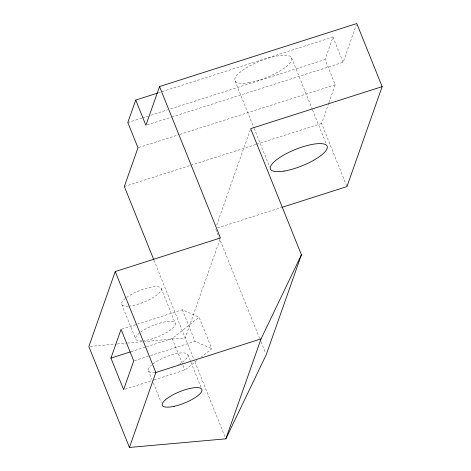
<?xml version="1.0" encoding="UTF-8"?>
<svg xmlns="http://www.w3.org/2000/svg" width="471" height="471" viewBox="0 0 471 471"><rect width="100%" height="100%" fill="white"/><g stroke="black" fill="none" stroke-linecap="round" stroke-linejoin="round"><path stroke-width="0.35" stroke-dasharray="2.35 1.77" d="M216.684 225.114L250.172 130.025M219.951 239.339L185.238 337.901L144.344 341.557M328.893 102.755L335.222 84.768L325.072 59.54L332.991 37.05L158.121 92.911M346.691 185.904L321.587 123.502L328.646 103.443M171.774 117.026L343.141 62.278L356.294 24.934M146.452 346.756L172.215 338.525L199.103 317.189L211.791 348.728L201.494 356.9M154.264 379.856L184.903 370.065L196.919 360.533M127.818 122.548L141.812 118.08M142.507 117.856L148.106 116.066M150.903 115.177L167.688 109.814M170.49 108.919L325.072 59.54M147.288 124.844L171.073 117.25M138.668 147.558L179.239 134.6M179.94 134.376L335.222 84.768M124.332 186.51L190.084 165.509M190.784 165.286L255.835 144.503M256.536 144.279L321.587 123.502M217.561 227.917L281.211 207.581M121.754 329.147L182.336 309.794L199.103 317.189M131.132 351.649L145.751 346.98M134.441 360.686L149.76 355.793M150.455 355.57L195.023 341.334L211.791 348.728M125.021 389.199L153.57 380.079M90.302 346.391L116.59 344.042M117.32 343.977L126.817 343.129M127.547 343.059L143.614 341.622M332.991 37.05L343.141 62.278M291.537 57.727L312.308 109.354M312.585 110.037L325.973 143.319M235.023 80.865L253.881 127.741M254.157 128.418L269.736 167.14M215.736 229.271L259.633 338.384M261.005 341.793L265.397 352.702M182.336 309.794L195.023 341.334M153.964 260.163L193.746 359.043M194.841 361.769L225.845 438.831M161.265 288.505L175.206 323.165M187.935 354.804L190.667 361.598M190.943 362.276L201.323 388.075M172.215 338.525L184.903 370.065M121.712 304.372L135.666 339.055M148.377 370.642L151.927 379.473M153.299 382.876L161.223 402.581M152.993 363.906A21.307 6.158 -21.9 0 1 182.73 352.879A21.307 6.158 -21.9 0 1 179.863 363.736M179.157 364.154A21.307 6.158 -21.9 0 1 178.427 364.572M155.089 372.396A21.307 6.158 -21.9 0 1 151.444 365.155M126.552 297.513A21.307 6.158 -21.9 0 1 154.147 286.745A21.307 6.158 -21.9 0 1 157.249 294.728A21.307 6.158 -21.9 0 1 129.861 306.02M128.336 306.174A21.307 6.158 -21.9 0 1 125.339 298.461M140.699 332.073A21.307 6.158 -21.9 0 1 168.194 321.434A21.307 6.158 -21.9 0 1 171.238 329.4A21.307 6.158 -21.9 0 1 143.996 340.692M142.112 340.88A21.307 6.158 -21.9 0 1 139.192 333.238M248.523 82.755A30.538 8.825 -21.9 0 0 291.802 59.111A30.538 8.825 -21.9 0 0 249.518 66.022A30.538 8.825 -21.9 0 0 248.523 82.755"/><path stroke-width="0.71" d="M157.426 93.134L135.742 100.058L127.818 122.548L137.974 147.782L124.332 186.51L153.687 259.48M281.911 207.358L346.962 186.581L382.164 86.629L356.782 23.55L159.528 86.558L145.892 125.292L135.742 100.058M159.528 86.558L220.44 237.955L115.236 271.561L88.836 346.521L129.443 447.45L225.845 438.831L266.221 354.745L301.416 254.799L250.66 128.636L382.164 86.629M110.938 358.101L121.059 329.364L133.746 360.904L123.626 389.641L110.938 358.101L130.432 351.872M129.443 447.45L155.842 372.484L115.236 271.561M225.845 438.831L261.046 338.885L301.416 254.799M155.842 372.484L261.046 338.885M174.14 406.302A21.307 6.158 -21.9 0 0 201.871 389.435A21.307 6.158 -21.9 0 0 170.272 396.364A21.307 6.158 -21.9 0 0 174.14 406.302M284.054 171.067A30.538 8.825 -21.9 0 0 327.327 147.423A30.538 8.825 -21.9 0 0 285.049 154.335A30.538 8.825 -21.9 0 0 284.054 171.067"/></g></svg>
